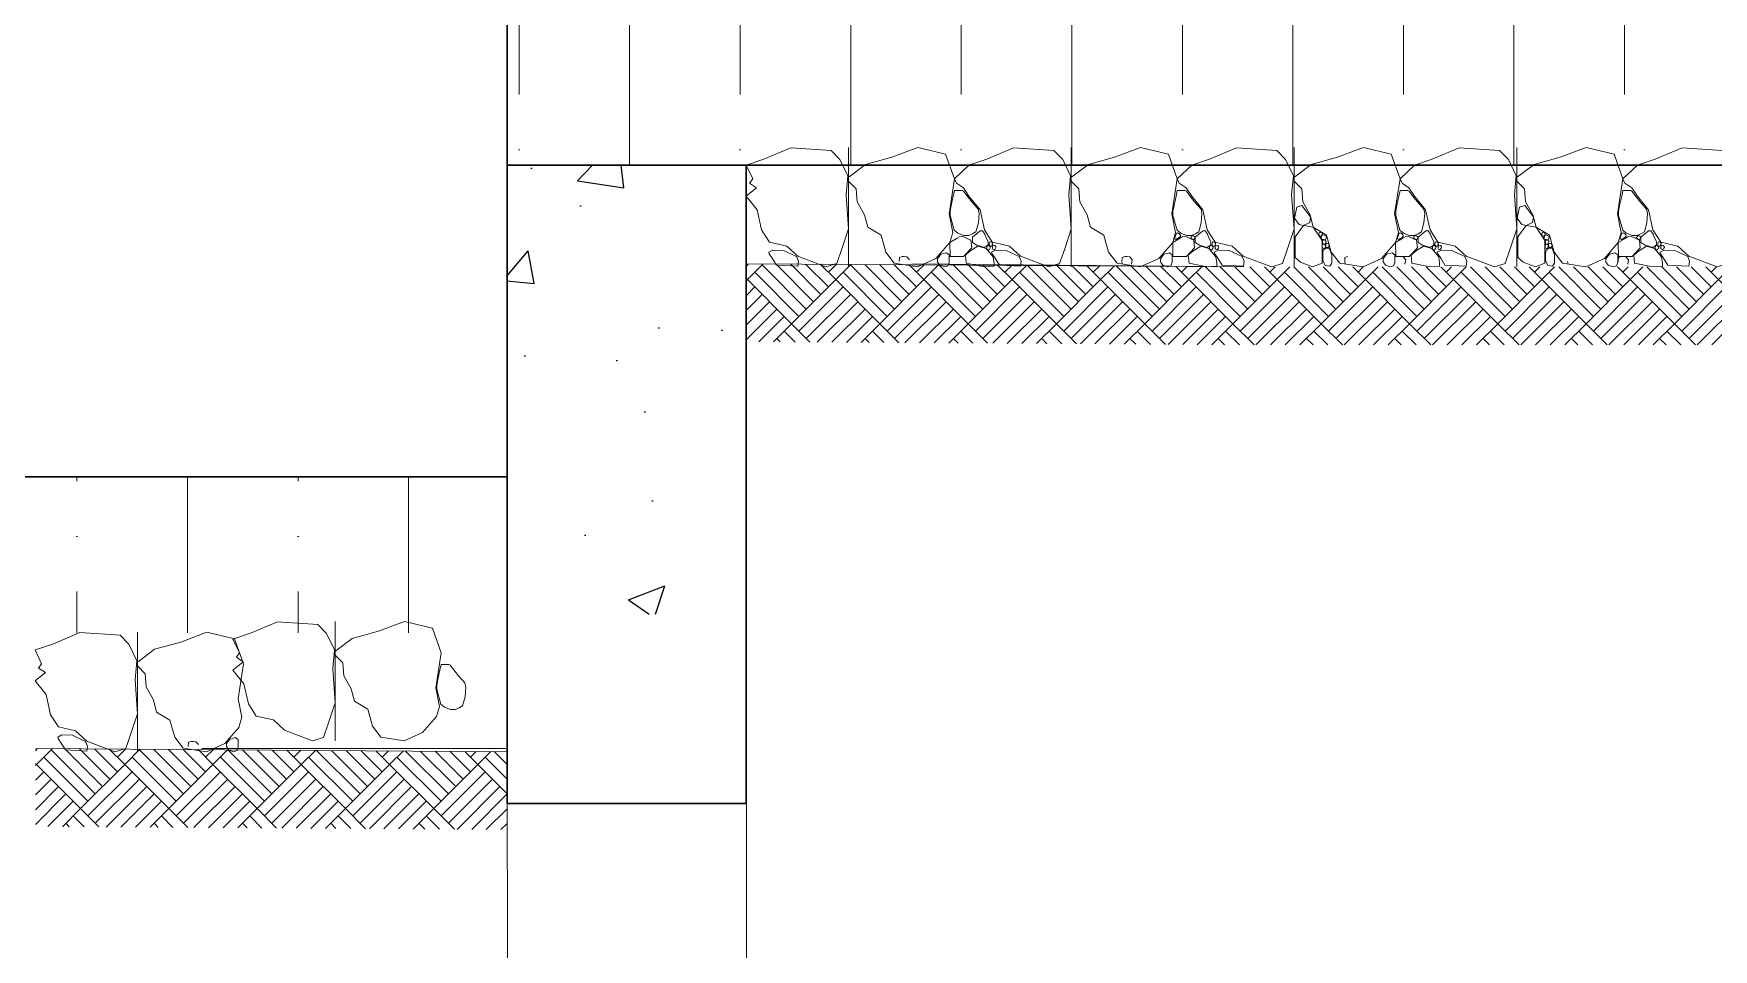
# Model space of a CAD drawing. Header units: millimetres. Extents: x -1932176 to 78768, y -1967 to 1266654.
# Drawn here: x -1855338.567 to -1855335.338, y 1151205.498 to 1151207.26 of the extents above; entities that cross this region are included whole.
import ezdxf

# ---------------------------------------------------------------- set-up
doc = ezdxf.new("R2010")
doc.units = ezdxf.units.MM
doc.linetypes.add('ACAD_ISO02W100', pattern=[15, 12, -3])
doc.layers.add('elevation back', color=90, linetype='Continuous', lineweight=5, transparency=0.3)
doc.layers.add('FURNITURE', color=160, linetype='Continuous', lineweight=9, transparency=0.1)
for name, color, linetype, lineweight in [('FOOTING', 6, 'Continuous', 30), ('GROUND HATCH', 252, 'Continuous', 5), ('HATCH', 250, 'Continuous', 13), ('section lines', 10, 'Continuous', 30)]:
    doc.layers.add(name, color=color, linetype=linetype, lineweight=lineweight)

# ---------------------------------------------------------------- blocks, each defined once
blk = doc.blocks.new('FDSXFCHGJVHKBJ')
at = {"layer": 'FOOTING', "color": 20, "linetype": 'ACAD_ISO02W100', "lineweight": 15, "ltscale": 0.02}
for p, q in [((2482.1104, 1449.4764), (2482.1078, 1450.8853)), ((2482.339, 1449.466), (2482.3378, 1450.8853))]:
    blk.add_line(p, q, dxfattribs=at)

msp = doc.modelspace()

# ---------------------------------------------------------------- hatches: boundary and pattern name
at = {"transparency": 33554582}
h = msp.add_hatch(dxfattribs=at)
h.set_pattern_fill('AR-CONC', color=256, scale=0.1)
h.set_pattern_definition([(50, (-1855419.87125, 1150986.7799), (0.7172602, -0.0627521), [0.075, -0.825]), (355, (-1855419.87125, 1150986.7799), (-0.1387513, 0.7521921), [0.06, -0.66]), (100.45144, (-1855419.8115, 1150986.7747), (0.5785088, 0.68944), [0.0637402, -0.701142]), (46.1842, (-1855419.87125, 1150986.9799), (1.0672413, -0.1655193), [0.1125, -1.2375]), (96.63564, (-1855419.7823, 1150986.9661), (0.934662, 0.9741186), [0.0956103, -1.051714]), (351.18416, (-1855419.8713, 1150986.9799), (0.934662, 0.9741186), [0.09, -0.99]), (21, (-1855419.77125, 1150986.9299), (0.596907, -0.4026189), [0.075, -0.825]), (326, (-1855419.77125, 1150986.9299), (0.2433153, 0.72515), [0.06, -0.66]), (71.45144, (-1855419.7215, 1150986.8964), (0.8402224, 0.3225312), [0.0637402, -0.701142]), (37.5, (-1855419.87125, 1150986.77993), (0.01215986, 0.33289385), [0, -0.652, 0, -0.67, 0, -0.6625]), (7.5, (-1855419.87125, 1150986.77993), (0.26306954, 0.3944117), [0, -0.382, 0, -0.637, 0, -0.2525]), (327.5, (-1855420.09425, 1150986.77993), (0.53382244, -0.02255487), [0, -0.25, 0, -0.78, 0, -1.035]), (317.5, (-1855420.19425, 1150986.77993), (0.5831862, 0.100105), [0, -0.325, 0, -0.518, 0, -0.735])])
h.paths.add_polyline_path([(-1855337.19708, 1151207.00688), (-1855337.65708, 1151207.00688), (-1855337.65696, 1151206.14329), (-1855337.19696, 1151206.14329)])
at = {"layer": 'GROUND HATCH', "ltscale": 3, "transparency": 33554687}
h = msp.add_hatch(dxfattribs=at)
h.set_pattern_fill('AR-PARQ1', color=256, scale=0.01, angle=45)
h.set_pattern_definition([(135, (-1856333.11213, 1150928.38429), (-0.169705627, 1e-17), [0.12, -0.12]), (135, (-1856333.09799, 1150928.39843), (-0.169705627, 1e-17), [0.12, -0.12]), (135, (-1856333.08384, 1150928.41258), (-0.169705627, 1e-17), [0.12, -0.12]), (135, (-1856333.0697, 1150928.42672), (-0.169705627, 1e-17), [0.12, -0.12]), (135, (-1856333.05556, 1150928.44086), (-0.169705627, 1e-17), [0.12, -0.12]), (135, (-1856333.04142, 1150928.455), (-0.169705627, 1e-17), [0.12, -0.12]), (135, (-1856333.02728, 1150928.46914), (-0.169705627, 1e-17), [0.12, -0.12]), (45, (-1856333.19698, 1150928.46914), (0.169705627, -1e-17), [0.12, -0.12]), (45, (-1856333.21112, 1150928.48329), (0.169705627, -1e-17), [0.12, -0.12]), (45, (-1856333.22527, 1150928.49743), (0.169705627, -1e-17), [0.12, -0.12]), (45, (-1856333.23941, 1150928.51157), (0.169705627, -1e-17), [0.12, -0.12]), (45, (-1856333.25355, 1150928.52571), (0.169705627, -1e-17), [0.12, -0.12]), (45, (-1856333.26769, 1150928.53985), (0.169705627, -1e-17), [0.12, -0.12]), (45, (-1856333.28183, 1150928.554), (0.169705627, -1e-17), [0.12, -0.12])])
h.paths.add_polyline_path([(-1855336.2408, 1151206.6608), (-1855335.81246, 1151206.6608), (-1855335.38413, 1151206.6608), (-1855334.95579, 1151206.6608), (-1855334.52746, 1151206.6608), (-1855333.99661, 1151206.6608), (-1855333.99661, 1151206.8108), (-1855334.52746, 1151206.8108), (-1855334.95579, 1151206.8108), (-1855335.38413, 1151206.8108), (-1855335.81246, 1151206.8108), (-1855336.2408, 1151206.8108), (-1855337.19661, 1151206.81714), (-1855337.19661, 1151206.66714)])
h = msp.add_hatch(dxfattribs=at)
h.set_pattern_fill('AR-PARQ1', color=256, scale=0.01, angle=45)
h.set_pattern_definition([(135, (-1856334.47899, 1150927.45162), (-0.169705627, 1e-17), [0.12, -0.12]), (135, (-1856334.46484, 1150927.46577), (-0.169705627, 1e-17), [0.12, -0.12]), (135, (-1856334.4507, 1150927.47991), (-0.169705627, 1e-17), [0.12, -0.12]), (135, (-1856334.43656, 1150927.49405), (-0.169705627, 1e-17), [0.12, -0.12]), (135, (-1856334.42242, 1150927.50819), (-0.169705627, 1e-17), [0.12, -0.12]), (135, (-1856334.40827, 1150927.52234), (-0.169705627, 1e-17), [0.12, -0.12]), (135, (-1856334.39413, 1150927.53648), (-0.169705627, 1e-17), [0.12, -0.12]), (45, (-1856334.56384, 1150927.53648), (0.169705627, -1e-17), [0.12, -0.12]), (45, (-1856334.57798, 1150927.55062), (0.169705627, -1e-17), [0.12, -0.12]), (45, (-1856334.59212, 1150927.56476), (0.169705627, -1e-17), [0.12, -0.12]), (45, (-1856334.60626, 1150927.5789), (0.169705627, -1e-17), [0.12, -0.12]), (45, (-1856334.62041, 1150927.59305), (0.169705627, -1e-17), [0.12, -0.12]), (45, (-1856334.63455, 1150927.60719), (0.169705627, -1e-17), [0.12, -0.12]), (45, (-1856334.64869, 1150927.62133), (0.169705627, -1e-17), [0.12, -0.12])])
h.paths.add_polyline_path([(-1855337.60765, 1151205.72814), (-1855337.17932, 1151205.72814), (-1855336.75098, 1151205.72814), (-1855336.32265, 1151205.72814), (-1855335.89431, 1151205.72814), (-1855337.65708, 1151205.72814), (-1855337.65708, 1151205.87814), (-1855335.89431, 1151205.87814), (-1855336.32265, 1151205.87814), (-1855336.75098, 1151205.87814), (-1855337.17932, 1151205.87814), (-1855337.60765, 1151205.87814), (-1855338.56346, 1151205.88447), (-1855338.56346, 1151205.73447)])
at = {"layer": 'HATCH', "transparency": 33554582}
h = msp.add_hatch(dxfattribs=at)
h.set_pattern_fill('ANSI35', color=256, scale=1.7, angle=45)
h.set_pattern_definition([(90, (-1855419.87125, 1150986.77993), (-0.425, 8e-17), []), (90, (-1855419.65875, 1150986.99243), (-0.425, 8e-17), [0.53125, -0.10625, 0, -0.10625])])
h.paths.add_polyline_path([(-1855330.07635, 1151207.30688), (-1855337.65683, 1151207.30688), (-1855337.65683, 1151207.00688), (-1855337.19708, 1151207.00688), (-1855329.87345, 1151207.00688), (-1855329.87345, 1151207.20147)])
h.paths.add_polyline_path([(-1855337.65708, 1151206.40688), (-1855341.27928, 1151206.40688), (-1855341.27928, 1151206.10688), (-1855337.65708, 1151206.10688)])
h.paths.add_polyline_path([(-1855313.98647, 1151206.40688), (-1855313.98647, 1151206.10731)])

# ---------------------------------------------------------------- linework, layer by layer
at = {"layer": 'elevation back'}
msp.add_line((-1855337.65708, 1151206.40688), (-1855337.65708, 1151206.10688), dxfattribs=at)
at = {"layer": 'GROUND HATCH'}
for p, q in [((-1855337.00027, 1151206.8108), (-1855337.00027, 1151207.0408)), ((-1855337.00027, 1151206.8108), (-1855337.00027, 1151207.0408)), ((-1855337.00027, 1151206.8108), (-1855337.00027, 1151207.0408)), ((-1855336.57193, 1151206.8108), (-1855336.57193, 1151207.0408)), ((-1855336.57193, 1151206.8108), (-1855336.57193, 1151207.0408)), ((-1855336.57193, 1151206.8108), (-1855336.57193, 1151207.0408)), ((-1855336.1436, 1151206.8108), (-1855336.1436, 1151207.0408)), ((-1855336.1436, 1151206.8108), (-1855336.1436, 1151207.0408)), ((-1855336.1436, 1151206.8108), (-1855336.1436, 1151207.0408)), ((-1855335.71526, 1151206.8108), (-1855335.71526, 1151207.0408)), ((-1855335.71526, 1151206.8108), (-1855335.71526, 1151207.0408)), ((-1855335.71526, 1151206.8108), (-1855335.71526, 1151207.0408)), ((-1855336.90295, 1151206.82109), (-1855336.90246, 1151206.82924)), ((-1855336.90246, 1151206.82924), (-1855336.8971, 1151206.8307)), ((-1855336.8971, 1151206.8307), (-1855336.89313, 1151206.83088)), ((-1855336.89313, 1151206.83088), (-1855336.88792, 1151206.83005)), ((-1855336.88792, 1151206.83005), (-1855336.88298, 1151206.82477)), ((-1855336.87661, 1151206.81714), (-1855336.2408, 1151206.8108)), ((-1855336.47461, 1151206.82109), (-1855336.47413, 1151206.82924)), ((-1855336.47373, 1151206.81609), (-1855336.47461, 1151206.82109)), ((-1855336.47413, 1151206.82924), (-1855336.46876, 1151206.8307)), ((-1855336.46876, 1151206.8307), (-1855336.46479, 1151206.83088)), ((-1855336.46479, 1151206.83088), (-1855336.45959, 1151206.83005)), ((-1855336.45959, 1151206.83005), (-1855336.45464, 1151206.82477)), ((-1855336.45464, 1151206.82477), (-1855336.45612, 1151206.81602)), ((-1855336.04628, 1151206.82109), (-1855336.04579, 1151206.82924)), ((-1855336.04539, 1151206.81609), (-1855336.04628, 1151206.82109)), ((-1855336.04579, 1151206.82924), (-1855336.04043, 1151206.8307)), ((-1855335.94322, 1151206.8307), (-1855335.93925, 1151206.83088)), ((-1855335.93925, 1151206.83088), (-1855335.93405, 1151206.83005)), ((-1855335.93405, 1151206.83005), (-1855335.92911, 1151206.82477)), ((-1855335.92911, 1151206.82477), (-1855335.93058, 1151206.81602)), ((-1855335.61706, 1151206.81609), (-1855335.61794, 1151206.82109)), ((-1855335.52074, 1151206.82109), (-1855335.52025, 1151206.82924)), ((-1855335.52025, 1151206.82924), (-1855335.51489, 1151206.8307)), ((-1855335.51489, 1151206.8307), (-1855335.51092, 1151206.83088)), ((-1855335.51092, 1151206.83088), (-1855335.50571, 1151206.83005)), ((-1855335.50571, 1151206.83005), (-1855335.50077, 1151206.82477)), ((-1855335.50077, 1151206.82477), (-1855335.50225, 1151206.81602)), ((-1855338.36712, 1151205.87814), (-1855338.36712, 1151206.10814)), ((-1855338.36712, 1151205.87814), (-1855338.36712, 1151206.10814)), ((-1855338.36712, 1151205.87814), (-1855338.36712, 1151206.10814)), ((-1855337.98707, 1151205.89905), (-1855337.98707, 1151206.12905)), ((-1855337.98707, 1151205.89905), (-1855337.98707, 1151206.12905)), ((-1855337.98707, 1151205.89905), (-1855337.98707, 1151206.12905)), ((-1855338.2698, 1151205.88842), (-1855338.26932, 1151205.89658)), ((-1855338.26932, 1151205.89658), (-1855338.26395, 1151205.89804)), ((-1855338.26395, 1151205.89804), (-1855338.25998, 1151205.89821)), ((-1855338.25998, 1151205.89821), (-1855338.25478, 1151205.89738)), ((-1855338.25478, 1151205.89738), (-1855338.24984, 1151205.8921)), ((-1855338.24346, 1151205.88447), (-1855337.65898, 1151205.88447))]:
    msp.add_line(p, q, dxfattribs=at)
for points in [[(-1855337.18447, 1151206.98031), (-1855337.19708, 1151207.00688), (-1855337.1629, 1151207.01826), (-1855337.1111, 1151207.0403), (-1855337.03375, 1151207.03512), (-1855337.01677, 1151207.01769), (-1855337.00168, 1151206.98612), (-1855337.00498, 1151206.94938), (-1855337.00027, 1151206.88416), (-1855337.013, 1151206.84601), (-1855337.0229, 1151206.81727), (-1855337.04366, 1151206.8108), (-1855337.09789, 1151206.8314), (-1855337.11911, 1151206.85119), (-1855337.15213, 1151206.85873), (-1855337.16722, 1151206.88228), (-1855337.17571, 1151206.92091), (-1855337.19693, 1151206.94729), (-1855337.17709, 1151206.9633), (-1855337.19029, 1151206.97178), (-1855337.18447, 1151206.98031), (-1855337.18447, 1151206.98031)], [(-1855336.99909, 1151206.98397), (-1855336.9673, 1151207.00804), (-1855336.9171, 1151207.02203), (-1855336.86705, 1151207.0408), (-1855336.81349, 1151207.02813), (-1855336.79645, 1151206.98031), (-1855336.807, 1151206.91303), (-1855336.7997, 1151206.87737), (-1855336.80538, 1151206.85791), (-1855336.83216, 1151206.82711), (-1855336.86772, 1151206.8108), (-1855336.91242, 1151206.81815), (-1855336.92877, 1151206.83912), (-1855336.93777, 1151206.87178), (-1855336.96339, 1151206.8871), (-1855336.96951, 1151206.91106), (-1855336.98362, 1151206.93597), (-1855336.9855, 1151206.96087), (-1855336.99967, 1151206.97533)], [(-1855336.79645, 1151206.98031), (-1855336.76874, 1151207.00688), (-1855336.73457, 1151207.01826), (-1855336.68276, 1151207.0403), (-1855336.60542, 1151207.03512), (-1855336.58844, 1151207.01769), (-1855336.57335, 1151206.98612), (-1855336.57665, 1151206.94938), (-1855336.57193, 1151206.88416), (-1855336.58466, 1151206.84601), (-1855336.59457, 1151206.81727), (-1855336.61532, 1151206.8108), (-1855336.66956, 1151206.8314), (-1855336.69078, 1151206.85119), (-1855336.72379, 1151206.85873), (-1855336.73888, 1151206.88228), (-1855336.74737, 1151206.92091), (-1855336.7686, 1151206.94729), (-1855336.77944, 1151206.9633), (-1855336.79265, 1151206.97178), (-1855336.79265, 1151206.97178), (-1855336.79645, 1151206.98031)], [(-1855336.57075, 1151206.98397), (-1855336.53896, 1151207.00804), (-1855336.48876, 1151207.02203), (-1855336.43872, 1151207.0408), (-1855336.38516, 1151207.02813), (-1855336.36812, 1151206.98031), (-1855336.37867, 1151206.91303), (-1855336.37136, 1151206.87737), (-1855336.37704, 1151206.85791), (-1855336.40382, 1151206.82711), (-1855336.43939, 1151206.8108), (-1855336.48408, 1151206.81815), (-1855336.50044, 1151206.83912), (-1855336.50943, 1151206.87178), (-1855336.53506, 1151206.8871), (-1855336.54117, 1151206.91106), (-1855336.55528, 1151206.93597), (-1855336.55716, 1151206.96087), (-1855336.57134, 1151206.97533)], [(-1855336.36812, 1151206.98031), (-1855336.34041, 1151207.00688), (-1855336.30623, 1151207.01826), (-1855336.25443, 1151207.0403), (-1855336.17708, 1151207.03512), (-1855336.1601, 1151207.01769), (-1855336.14501, 1151206.98612), (-1855336.14831, 1151206.94938), (-1855336.1436, 1151206.88416), (-1855336.15633, 1151206.84601), (-1855336.16623, 1151206.81727), (-1855336.18698, 1151206.8108), (-1855336.24122, 1151206.8314), (-1855336.26244, 1151206.85119), (-1855336.29546, 1151206.85873), (-1855336.31055, 1151206.88228), (-1855336.31904, 1151206.92091), (-1855336.34026, 1151206.94729), (-1855336.35111, 1151206.9633), (-1855336.36431, 1151206.97178), (-1855336.36431, 1151206.97178), (-1855336.36812, 1151206.98031)], [(-1855336.14242, 1151206.98397), (-1855336.11063, 1151207.00804), (-1855336.06043, 1151207.02203), (-1855336.01038, 1151207.0408), (-1855335.95682, 1151207.02813), (-1855335.93978, 1151206.98031), (-1855335.95033, 1151206.91303), (-1855335.94303, 1151206.87737), (-1855335.94871, 1151206.85791), (-1855335.97549, 1151206.82711), (-1855336.01105, 1151206.8108), (-1855336.05575, 1151206.81815), (-1855336.0721, 1151206.83912), (-1855336.0811, 1151206.87178), (-1855336.10672, 1151206.8871), (-1855336.11284, 1151206.91106), (-1855336.12695, 1151206.93597), (-1855336.12883, 1151206.96087), (-1855336.143, 1151206.97533)], [(-1855335.93978, 1151206.98031), (-1855335.91207, 1151207.00688), (-1855335.8779, 1151207.01826), (-1855335.82609, 1151207.0403), (-1855335.74875, 1151207.03512), (-1855335.73177, 1151207.01769), (-1855335.71668, 1151206.98612), (-1855335.71998, 1151206.94938), (-1855335.71526, 1151206.88416), (-1855335.72799, 1151206.84601), (-1855335.7379, 1151206.81727), (-1855335.75865, 1151206.8108), (-1855335.81289, 1151206.8314), (-1855335.83411, 1151206.85119), (-1855335.86712, 1151206.85873), (-1855335.88221, 1151206.88228), (-1855335.8907, 1151206.92091), (-1855335.91193, 1151206.94729), (-1855335.92277, 1151206.9633), (-1855335.93598, 1151206.97178), (-1855335.93598, 1151206.97178), (-1855335.93978, 1151206.98031)], [(-1855335.71408, 1151206.98397), (-1855335.68229, 1151207.00804), (-1855335.63209, 1151207.02203), (-1855335.58205, 1151207.0408), (-1855335.52849, 1151207.02813), (-1855335.51145, 1151206.98031), (-1855335.522, 1151206.91303), (-1855335.51469, 1151206.87737), (-1855335.52037, 1151206.85791), (-1855335.54715, 1151206.82711), (-1855335.58271, 1151206.8108), (-1855335.62741, 1151206.81815), (-1855335.64377, 1151206.83912), (-1855335.65276, 1151206.87178), (-1855335.67839, 1151206.8871), (-1855335.6845, 1151206.91106), (-1855335.69861, 1151206.93597), (-1855335.70049, 1151206.96087), (-1855335.71467, 1151206.97533)], [(-1855335.51145, 1151206.98031), (-1855335.48374, 1151207.00688), (-1855335.44956, 1151207.01826), (-1855335.39776, 1151207.0403), (-1855335.32041, 1151207.03512), (-1855335.30343, 1151207.01769), (-1855335.28834, 1151206.98612), (-1855335.29164, 1151206.94938), (-1855335.28693, 1151206.88416), (-1855335.29966, 1151206.84601), (-1855335.30956, 1151206.81727), (-1855335.33031, 1151206.8108), (-1855335.38455, 1151206.8314), (-1855335.40577, 1151206.85119), (-1855335.43879, 1151206.85873), (-1855335.45388, 1151206.88228), (-1855335.46237, 1151206.92091), (-1855335.48359, 1151206.94729), (-1855335.49444, 1151206.9633), (-1855335.50764, 1151206.97178), (-1855335.50764, 1151206.97178), (-1855335.51145, 1151206.98031)], [(-1855336.78154, 1151206.95793), (-1855336.79645, 1151206.95793), (-1855336.79881, 1151206.94735), (-1855336.80282, 1151206.9293), (-1855336.80491, 1151206.91826), (-1855336.80491, 1151206.90993), (-1855336.79691, 1151206.88163), (-1855336.78997, 1151206.87618), (-1855336.77883, 1151206.87152), (-1855336.76916, 1151206.87152), (-1855336.76177, 1151206.87447), (-1855336.75529, 1151206.87845), (-1855336.75063, 1151206.89582), (-1855336.74904, 1151206.91344), (-1855336.75085, 1151206.92235), (-1855336.76313, 1151206.93644), (-1855336.77048, 1151206.94486), (-1855336.77906, 1151206.9568), (-1855336.78154, 1151206.95793)], [(-1855336.35321, 1151206.95793), (-1855336.36812, 1151206.95793), (-1855336.37047, 1151206.94735), (-1855336.37449, 1151206.9293), (-1855336.37657, 1151206.91826), (-1855336.37657, 1151206.90993), (-1855336.36857, 1151206.88163), (-1855336.36164, 1151206.87618), (-1855336.35049, 1151206.87152), (-1855336.34083, 1151206.87152), (-1855336.33344, 1151206.87447), (-1855336.32696, 1151206.87845), (-1855336.3223, 1151206.89582), (-1855336.3207, 1151206.91344), (-1855336.32252, 1151206.92235), (-1855336.3348, 1151206.93644), (-1855336.34214, 1151206.94486), (-1855336.35072, 1151206.9568), (-1855336.35321, 1151206.95793)], [(-1855335.92487, 1151206.95793), (-1855335.93978, 1151206.95793), (-1855335.94214, 1151206.94735), (-1855335.94615, 1151206.9293), (-1855335.94824, 1151206.91826), (-1855335.94824, 1151206.90993), (-1855335.94024, 1151206.88163), (-1855335.9333, 1151206.87618), (-1855335.92216, 1151206.87152), (-1855335.91249, 1151206.87152), (-1855335.9051, 1151206.87447), (-1855335.89862, 1151206.87845), (-1855335.89396, 1151206.89582), (-1855335.89237, 1151206.91344), (-1855335.89418, 1151206.92235), (-1855335.90646, 1151206.93644), (-1855335.91381, 1151206.94486), (-1855335.92239, 1151206.9568), (-1855335.92487, 1151206.95793)], [(-1855335.49654, 1151206.95793), (-1855335.51145, 1151206.95793), (-1855335.5138, 1151206.94735), (-1855335.51782, 1151206.9293), (-1855335.5199, 1151206.91826), (-1855335.5199, 1151206.90993), (-1855335.5119, 1151206.88163), (-1855335.50497, 1151206.87618), (-1855335.49382, 1151206.87152), (-1855335.48416, 1151206.87152), (-1855335.47677, 1151206.87447), (-1855335.47029, 1151206.87845), (-1855335.46563, 1151206.89582), (-1855335.46403, 1151206.91344), (-1855335.46585, 1151206.92235), (-1855335.47813, 1151206.93644), (-1855335.48547, 1151206.94486), (-1855335.49405, 1151206.9568), (-1855335.49654, 1151206.95793)], [(-1855336.134, 1151206.89243), (-1855336.14286, 1151206.90459), (-1855336.13864, 1151206.92604), (-1855336.12859, 1151206.92903), (-1855336.11193, 1151206.90743), (-1855336.11368, 1151206.8961), (-1855336.12584, 1151206.8909), (-1855336.134, 1151206.89243)], [(-1855335.70566, 1151206.89243), (-1855335.71453, 1151206.90459), (-1855335.7103, 1151206.92604), (-1855335.70026, 1151206.92903), (-1855335.68359, 1151206.90743), (-1855335.68535, 1151206.8961), (-1855335.69751, 1151206.8909), (-1855335.70566, 1151206.89243)], [(-1855336.74789, 1151206.87987), (-1855336.76203, 1151206.868), (-1855336.76203, 1151206.85811), (-1855336.75355, 1151206.85275), (-1855336.73884, 1151206.84822), (-1855336.73176, 1151206.85359), (-1855336.73176, 1151206.85981), (-1855336.73572, 1151206.86715), (-1855336.73827, 1151206.87365), (-1855336.74278, 1151206.88005), (-1855336.74767, 1151206.88005)], [(-1855336.31955, 1151206.87987), (-1855336.3337, 1151206.868), (-1855336.3337, 1151206.85811), (-1855336.32521, 1151206.85275), (-1855336.3105, 1151206.84822), (-1855336.30343, 1151206.85359), (-1855336.30343, 1151206.85981), (-1855336.30739, 1151206.86715), (-1855336.30994, 1151206.87365), (-1855336.31445, 1151206.88005), (-1855336.31933, 1151206.88005)], [(-1855336.08966, 1151206.86147), (-1855336.10672, 1151206.8871), (-1855336.12584, 1151206.8909), (-1855336.14161, 1151206.86852), (-1855336.14161, 1151206.82932), (-1855336.13128, 1151206.81982), (-1855336.10817, 1151206.8108), (-1855336.08966, 1151206.81838), (-1855336.08966, 1151206.86147)], [(-1855336.09474, 1151206.87793), (-1855336.0913, 1151206.87736), (-1855336.08967, 1151206.87562), (-1855336.08921, 1151206.87358), (-1855336.09001, 1151206.87214), (-1855336.09167, 1151206.87007), (-1855336.09311, 1151206.87007), (-1855336.09504, 1151206.87048), (-1855336.09603, 1151206.87196), (-1855336.09603, 1151206.87453), (-1855336.09531, 1151206.87683), (-1855336.09474, 1151206.87793)], [(-1855335.89122, 1151206.87987), (-1855335.90536, 1151206.868), (-1855335.90536, 1151206.85811), (-1855335.89688, 1151206.85275), (-1855335.88217, 1151206.84822), (-1855335.87509, 1151206.85359), (-1855335.87509, 1151206.85981), (-1855335.87905, 1151206.86715), (-1855335.8816, 1151206.87365), (-1855335.88611, 1151206.88005), (-1855335.891, 1151206.88005)], [(-1855335.66132, 1151206.86147), (-1855335.67839, 1151206.8871), (-1855335.69751, 1151206.8909), (-1855335.71328, 1151206.86852), (-1855335.71328, 1151206.82932), (-1855335.70295, 1151206.81982), (-1855335.67983, 1151206.8108), (-1855335.66132, 1151206.81838), (-1855335.66132, 1151206.86147)], [(-1855335.66641, 1151206.87793), (-1855335.66296, 1151206.87736), (-1855335.66133, 1151206.87562), (-1855335.66088, 1151206.87358), (-1855335.66167, 1151206.87214), (-1855335.66334, 1151206.87007), (-1855335.66478, 1151206.87007), (-1855335.66671, 1151206.87048), (-1855335.66769, 1151206.87196), (-1855335.66769, 1151206.87453), (-1855335.66697, 1151206.87683), (-1855335.66641, 1151206.87793)], [(-1855335.46288, 1151206.87987), (-1855335.47703, 1151206.868), (-1855335.47703, 1151206.85811), (-1855335.46854, 1151206.85275), (-1855335.45383, 1151206.84822), (-1855335.44676, 1151206.85359), (-1855335.44676, 1151206.85981), (-1855335.45072, 1151206.86715), (-1855335.45327, 1151206.87365), (-1855335.45778, 1151206.88005), (-1855335.46266, 1151206.88005)], [(-1855336.79116, 1151206.86653), (-1855336.80538, 1151206.85791), (-1855336.80498, 1151206.83122), (-1855336.79523, 1151206.83122), (-1855336.77897, 1151206.83122), (-1855336.76323, 1151206.84787), (-1855336.76487, 1151206.86259), (-1855336.78016, 1151206.86941), (-1855336.78686, 1151206.86914), (-1855336.79116, 1151206.86653)], [(-1855336.76681, 1151206.84143), (-1855336.75135, 1151206.85108), (-1855336.73575, 1151206.84613), (-1855336.72234, 1151206.83051), (-1855336.72046, 1151206.81777), (-1855336.72046, 1151206.8126), (-1855336.73945, 1151206.8108), (-1855336.77395, 1151206.81806), (-1855336.7754, 1151206.83384), (-1855336.7754, 1151206.83384), (-1855336.76681, 1151206.84143)], [(-1855336.73316, 1151206.85193), (-1855336.72971, 1151206.85136), (-1855336.72809, 1151206.84962), (-1855336.72763, 1151206.84758), (-1855336.72843, 1151206.84614), (-1855336.73009, 1151206.84407), (-1855336.73153, 1151206.84407), (-1855336.73346, 1151206.84448), (-1855336.73444, 1151206.84596), (-1855336.73444, 1151206.84853), (-1855336.73372, 1151206.85083), (-1855336.73316, 1151206.85193)], [(-1855336.72833, 1151206.85895), (-1855336.72489, 1151206.85838), (-1855336.72326, 1151206.85664), (-1855336.72281, 1151206.8546), (-1855336.7236, 1151206.85316), (-1855336.72527, 1151206.85108), (-1855336.7267, 1151206.85108), (-1855336.72863, 1151206.8515), (-1855336.72962, 1151206.85297), (-1855336.72962, 1151206.85554), (-1855336.7289, 1151206.85785), (-1855336.72833, 1151206.85895)], [(-1855336.7223, 1151206.8525), (-1855336.71886, 1151206.85193), (-1855336.71723, 1151206.85019), (-1855336.71677, 1151206.84815), (-1855336.71757, 1151206.84672), (-1855336.71923, 1151206.84464), (-1855336.72067, 1151206.84464), (-1855336.7226, 1151206.84505), (-1855336.72359, 1151206.84653), (-1855336.72359, 1151206.8491), (-1855336.72287, 1151206.8514), (-1855336.7223, 1151206.8525)], [(-1855336.36283, 1151206.86653), (-1855336.37704, 1151206.85791), (-1855336.37665, 1151206.83122), (-1855336.36689, 1151206.83122), (-1855336.35063, 1151206.83122), (-1855336.33489, 1151206.84787), (-1855336.33653, 1151206.86259), (-1855336.35182, 1151206.86941), (-1855336.35853, 1151206.86914), (-1855336.36283, 1151206.86653)], [(-1855336.36996, 1151206.87564), (-1855336.37186, 1151206.8709), (-1855336.37316, 1151206.86764), (-1855336.37316, 1151206.86529), (-1855336.37081, 1151206.86377), (-1855336.36787, 1151206.86539), (-1855336.36433, 1151206.86733), (-1855336.36197, 1151206.87042), (-1855336.36197, 1151206.87213), (-1855336.36425, 1151206.87431), (-1855336.36615, 1151206.87613), (-1855336.36844, 1151206.87613), (-1855336.36996, 1151206.87564)], [(-1855336.33848, 1151206.84143), (-1855336.32301, 1151206.85108), (-1855336.30742, 1151206.84613), (-1855336.29401, 1151206.83051), (-1855336.29212, 1151206.81777), (-1855336.29212, 1151206.8126), (-1855336.31112, 1151206.8108), (-1855336.34562, 1151206.81806), (-1855336.34707, 1151206.83384), (-1855336.34707, 1151206.83384), (-1855336.33848, 1151206.84143)], [(-1855336.33959, 1151206.87084), (-1855336.34152, 1151206.86833), (-1855336.34241, 1151206.86651), (-1855336.34108, 1151206.86558), (-1855336.33983, 1151206.8647), (-1855336.33666, 1151206.8636), (-1855336.33498, 1151206.86498), (-1855336.33439, 1151206.86661), (-1855336.33415, 1151206.86857), (-1855336.33485, 1151206.8695), (-1855336.33679, 1151206.87089), (-1855336.33825, 1151206.87119), (-1855336.33959, 1151206.87084)], [(-1855336.30482, 1151206.85193), (-1855336.30138, 1151206.85136), (-1855336.29975, 1151206.84962), (-1855336.2993, 1151206.84758), (-1855336.30009, 1151206.84614), (-1855336.30176, 1151206.84407), (-1855336.30319, 1151206.84407), (-1855336.30512, 1151206.84448), (-1855336.30611, 1151206.84596), (-1855336.30611, 1151206.84853), (-1855336.30539, 1151206.85083), (-1855336.30482, 1151206.85193)], [(-1855336.3, 1151206.85895), (-1855336.29655, 1151206.85838), (-1855336.29492, 1151206.85664), (-1855336.29447, 1151206.8546), (-1855336.29526, 1151206.85316), (-1855336.29693, 1151206.85108), (-1855336.29837, 1151206.85108), (-1855336.3003, 1151206.8515), (-1855336.30128, 1151206.85297), (-1855336.30128, 1151206.85554), (-1855336.30056, 1151206.85785), (-1855336.3, 1151206.85895)], [(-1855336.29396, 1151206.8525), (-1855336.29052, 1151206.85193), (-1855336.28889, 1151206.85019), (-1855336.28844, 1151206.84815), (-1855336.28923, 1151206.84672), (-1855336.2909, 1151206.84464), (-1855336.29234, 1151206.84464), (-1855336.29427, 1151206.84505), (-1855336.29525, 1151206.84653), (-1855336.29525, 1151206.8491), (-1855336.29453, 1151206.8514), (-1855336.29396, 1151206.8525)], [(-1855336.09012, 1151206.87134), (-1855336.08724, 1151206.87266), (-1855336.08144, 1151206.86922), (-1855336.08236, 1151206.86436), (-1855336.08529, 1151206.86335), (-1855336.08705, 1151206.86348), (-1855336.08849, 1151206.86348), (-1855336.09042, 1151206.8639), (-1855336.0914, 1151206.86537), (-1855336.0914, 1151206.86794), (-1855336.09069, 1151206.87025), (-1855336.09012, 1151206.87134)], [(-1855336.08822, 1151206.85447), (-1855336.08478, 1151206.85391), (-1855336.08315, 1151206.85217), (-1855336.0827, 1151206.85013), (-1855336.08349, 1151206.84869), (-1855336.08516, 1151206.84661), (-1855336.0866, 1151206.84661), (-1855336.08853, 1151206.84703), (-1855336.08951, 1151206.8485), (-1855336.08951, 1151206.85107), (-1855336.08879, 1151206.85338), (-1855336.08822, 1151206.85447)], [(-1855336.08755, 1151206.86278), (-1855336.0841, 1151206.86222), (-1855336.08247, 1151206.86048), (-1855336.08202, 1151206.85844), (-1855336.08281, 1151206.857), (-1855336.08448, 1151206.85492), (-1855336.08592, 1151206.85492), (-1855336.08785, 1151206.85534), (-1855336.08883, 1151206.85681), (-1855336.08883, 1151206.85938), (-1855336.08811, 1151206.86169), (-1855336.08755, 1151206.86278)], [(-1855336.08761, 1151206.84341), (-1855336.0818, 1151206.84697), (-1855336.07589, 1151206.84697), (-1855336.07117, 1151206.83391), (-1855336.07117, 1151206.81822), (-1855336.07501, 1151206.81253), (-1855336.08411, 1151206.81373), (-1855336.08838, 1151206.82304), (-1855336.08838, 1151206.83683), (-1855336.08761, 1151206.84341)], [(-1855336.08151, 1151206.85634), (-1855336.07807, 1151206.85577), (-1855336.07644, 1151206.85403), (-1855336.07599, 1151206.85199), (-1855336.07678, 1151206.85055), (-1855336.07845, 1151206.84848), (-1855336.07989, 1151206.84848), (-1855336.08182, 1151206.84889), (-1855336.0828, 1151206.85036), (-1855336.0828, 1151206.85294), (-1855336.08208, 1151206.85524), (-1855336.08151, 1151206.85634)], [(-1855335.93449, 1151206.86653), (-1855335.94871, 1151206.85791), (-1855335.94831, 1151206.83122), (-1855335.93856, 1151206.83122), (-1855335.9223, 1151206.83122), (-1855335.90656, 1151206.84787), (-1855335.9082, 1151206.86259), (-1855335.92349, 1151206.86941), (-1855335.93019, 1151206.86914), (-1855335.93449, 1151206.86653)], [(-1855335.94162, 1151206.87564), (-1855335.94353, 1151206.8709), (-1855335.94483, 1151206.86764), (-1855335.94483, 1151206.86529), (-1855335.94248, 1151206.86377), (-1855335.93953, 1151206.86539), (-1855335.93599, 1151206.86733), (-1855335.93364, 1151206.87042), (-1855335.93364, 1151206.87213), (-1855335.93592, 1151206.87431), (-1855335.93782, 1151206.87613), (-1855335.9401, 1151206.87613), (-1855335.94162, 1151206.87564)], [(-1855335.91014, 1151206.84143), (-1855335.89468, 1151206.85108), (-1855335.87908, 1151206.84613), (-1855335.86567, 1151206.83051), (-1855335.86379, 1151206.81777), (-1855335.86379, 1151206.8126), (-1855335.88278, 1151206.8108), (-1855335.91728, 1151206.81806), (-1855335.91873, 1151206.83384), (-1855335.91873, 1151206.83384), (-1855335.91014, 1151206.84143)], [(-1855335.91125, 1151206.87084), (-1855335.91318, 1151206.86833), (-1855335.91407, 1151206.86651), (-1855335.91274, 1151206.86558), (-1855335.91149, 1151206.8647), (-1855335.90832, 1151206.8636), (-1855335.90664, 1151206.86498), (-1855335.90606, 1151206.86661), (-1855335.90582, 1151206.86857), (-1855335.90651, 1151206.8695), (-1855335.90845, 1151206.87089), (-1855335.90992, 1151206.87119), (-1855335.91125, 1151206.87084)], [(-1855335.87649, 1151206.85193), (-1855335.87304, 1151206.85136), (-1855335.87142, 1151206.84962), (-1855335.87096, 1151206.84758), (-1855335.87176, 1151206.84614), (-1855335.87342, 1151206.84407), (-1855335.87486, 1151206.84407), (-1855335.87679, 1151206.84448), (-1855335.87777, 1151206.84596), (-1855335.87777, 1151206.84853), (-1855335.87705, 1151206.85083), (-1855335.87649, 1151206.85193)], [(-1855335.87166, 1151206.85895), (-1855335.86822, 1151206.85838), (-1855335.86659, 1151206.85664), (-1855335.86614, 1151206.8546), (-1855335.86693, 1151206.85316), (-1855335.8686, 1151206.85108), (-1855335.87003, 1151206.85108), (-1855335.87196, 1151206.8515), (-1855335.87295, 1151206.85297), (-1855335.87295, 1151206.85554), (-1855335.87223, 1151206.85785), (-1855335.87166, 1151206.85895)], [(-1855335.86563, 1151206.8525), (-1855335.86219, 1151206.85193), (-1855335.86056, 1151206.85019), (-1855335.8601, 1151206.84815), (-1855335.8609, 1151206.84672), (-1855335.86256, 1151206.84464), (-1855335.864, 1151206.84464), (-1855335.86593, 1151206.84505), (-1855335.86692, 1151206.84653), (-1855335.86692, 1151206.8491), (-1855335.8662, 1151206.8514), (-1855335.86563, 1151206.8525)], [(-1855335.66178, 1151206.87134), (-1855335.6589, 1151206.87266), (-1855335.65311, 1151206.86922), (-1855335.65403, 1151206.86436), (-1855335.65695, 1151206.86335), (-1855335.65872, 1151206.86348), (-1855335.66016, 1151206.86348), (-1855335.66209, 1151206.8639), (-1855335.66307, 1151206.86537), (-1855335.66307, 1151206.86794), (-1855335.66235, 1151206.87025), (-1855335.66178, 1151206.87134)], [(-1855335.65989, 1151206.85447), (-1855335.65645, 1151206.85391), (-1855335.65482, 1151206.85217), (-1855335.65436, 1151206.85013), (-1855335.65516, 1151206.84869), (-1855335.65682, 1151206.84661), (-1855335.65826, 1151206.84661), (-1855335.66019, 1151206.84703), (-1855335.66118, 1151206.8485), (-1855335.66118, 1151206.85107), (-1855335.66046, 1151206.85338), (-1855335.65989, 1151206.85447)], [(-1855335.65921, 1151206.86278), (-1855335.65577, 1151206.86222), (-1855335.65414, 1151206.86048), (-1855335.65368, 1151206.85844), (-1855335.65448, 1151206.857), (-1855335.65614, 1151206.85492), (-1855335.65758, 1151206.85492), (-1855335.65951, 1151206.85534), (-1855335.6605, 1151206.85681), (-1855335.6605, 1151206.85938), (-1855335.65978, 1151206.86169), (-1855335.65921, 1151206.86278)], [(-1855335.65927, 1151206.84341), (-1855335.65347, 1151206.84697), (-1855335.64755, 1151206.84697), (-1855335.64284, 1151206.83391), (-1855335.64284, 1151206.81822), (-1855335.64667, 1151206.81253), (-1855335.65577, 1151206.81373), (-1855335.66005, 1151206.82304), (-1855335.66005, 1151206.83683), (-1855335.65927, 1151206.84341)], [(-1855335.65318, 1151206.85634), (-1855335.64973, 1151206.85577), (-1855335.64811, 1151206.85403), (-1855335.64765, 1151206.85199), (-1855335.64845, 1151206.85055), (-1855335.65011, 1151206.84848), (-1855335.65155, 1151206.84848), (-1855335.65348, 1151206.84889), (-1855335.65447, 1151206.85036), (-1855335.65447, 1151206.85294), (-1855335.65375, 1151206.85524), (-1855335.65318, 1151206.85634)], [(-1855335.50616, 1151206.86653), (-1855335.52037, 1151206.85791), (-1855335.51998, 1151206.83122), (-1855335.51022, 1151206.83122), (-1855335.49396, 1151206.83122), (-1855335.47822, 1151206.84787), (-1855335.47986, 1151206.86259), (-1855335.49515, 1151206.86941), (-1855335.50186, 1151206.86914), (-1855335.50616, 1151206.86653)], [(-1855335.51329, 1151206.87564), (-1855335.51519, 1151206.8709), (-1855335.51649, 1151206.86764), (-1855335.51649, 1151206.86529), (-1855335.51414, 1151206.86377), (-1855335.5112, 1151206.86539), (-1855335.50766, 1151206.86733), (-1855335.5053, 1151206.87042), (-1855335.5053, 1151206.87213), (-1855335.50758, 1151206.87431), (-1855335.50948, 1151206.87613), (-1855335.51177, 1151206.87613), (-1855335.51329, 1151206.87564)], [(-1855335.48181, 1151206.84143), (-1855335.46634, 1151206.85108), (-1855335.45075, 1151206.84613), (-1855335.43734, 1151206.83051), (-1855335.43545, 1151206.81777), (-1855335.43545, 1151206.8126), (-1855335.45445, 1151206.8108), (-1855335.48895, 1151206.81806), (-1855335.4904, 1151206.83384), (-1855335.4904, 1151206.83384), (-1855335.48181, 1151206.84143)], [(-1855335.48292, 1151206.87084), (-1855335.48485, 1151206.86833), (-1855335.48574, 1151206.86651), (-1855335.48441, 1151206.86558), (-1855335.48316, 1151206.8647), (-1855335.47999, 1151206.8636), (-1855335.47831, 1151206.86498), (-1855335.47772, 1151206.86661), (-1855335.47748, 1151206.86857), (-1855335.47818, 1151206.8695), (-1855335.48012, 1151206.87089), (-1855335.48158, 1151206.87119), (-1855335.48292, 1151206.87084)], [(-1855335.44815, 1151206.85193), (-1855335.44471, 1151206.85136), (-1855335.44308, 1151206.84962), (-1855335.44263, 1151206.84758), (-1855335.44342, 1151206.84614), (-1855335.44509, 1151206.84407), (-1855335.44652, 1151206.84407), (-1855335.44845, 1151206.84448), (-1855335.44944, 1151206.84596), (-1855335.44944, 1151206.84853), (-1855335.44872, 1151206.85083), (-1855335.44815, 1151206.85193)], [(-1855335.44333, 1151206.85895), (-1855335.43988, 1151206.85838), (-1855335.43825, 1151206.85664), (-1855335.4378, 1151206.8546), (-1855335.43859, 1151206.85316), (-1855335.44026, 1151206.85108), (-1855335.4417, 1151206.85108), (-1855335.44363, 1151206.8515), (-1855335.44461, 1151206.85297), (-1855335.44461, 1151206.85554), (-1855335.44389, 1151206.85785), (-1855335.44333, 1151206.85895)], [(-1855335.43729, 1151206.8525), (-1855335.43385, 1151206.85193), (-1855335.43222, 1151206.85019), (-1855335.43177, 1151206.84815), (-1855335.43256, 1151206.84672), (-1855335.43423, 1151206.84464), (-1855335.43567, 1151206.84464), (-1855335.4376, 1151206.84505), (-1855335.43858, 1151206.84653), (-1855335.43858, 1151206.8491), (-1855335.43786, 1151206.8514), (-1855335.43729, 1151206.8525)], [(-1855337.19661, 1151206.81714), (-1855336.2408, 1151206.8108)], [(-1855337.15369, 1151206.83938), (-1855337.14579, 1151206.84344), (-1855337.12535, 1151206.84263), (-1855337.10027, 1151206.83103), (-1855337.09653, 1151206.82194), (-1855337.09788, 1151206.8122), (-1855337.13856, 1151206.8145), (-1855337.14685, 1151206.82754), (-1855337.1525, 1151206.83644), (-1855337.15369, 1151206.83938)], [(-1855336.82244, 1151206.83548), (-1855336.81176, 1151206.83836), (-1855336.80649, 1151206.83404), (-1855336.80649, 1151206.81963), (-1855336.80904, 1151206.81322), (-1855336.81479, 1151206.81096), (-1855336.8246, 1151206.81435), (-1855336.82907, 1151206.82091), (-1855336.82907, 1151206.82668), (-1855336.82244, 1151206.83548)], [(-1855336.72535, 1151206.83938), (-1855336.71746, 1151206.84344), (-1855336.69701, 1151206.84263), (-1855336.67193, 1151206.83103), (-1855336.6682, 1151206.82194), (-1855336.66954, 1151206.8122), (-1855336.71022, 1151206.8145), (-1855336.71851, 1151206.82754), (-1855336.72416, 1151206.83644), (-1855336.72535, 1151206.83938)], [(-1855336.39411, 1151206.83548), (-1855336.38343, 1151206.83836), (-1855336.37815, 1151206.83404), (-1855336.37815, 1151206.81963), (-1855336.3807, 1151206.81322), (-1855336.38646, 1151206.81096), (-1855336.39627, 1151206.81435), (-1855336.40074, 1151206.82091), (-1855336.40074, 1151206.82668), (-1855336.39411, 1151206.83548)], [(-1855336.29702, 1151206.83938), (-1855336.28912, 1151206.84344), (-1855336.26868, 1151206.84263), (-1855336.2436, 1151206.83103), (-1855336.23986, 1151206.82194), (-1855336.24121, 1151206.8122), (-1855336.28189, 1151206.8145), (-1855336.29018, 1151206.82754), (-1855336.29583, 1151206.83644), (-1855336.29702, 1151206.83938)], [(-1855335.96577, 1151206.83548), (-1855335.95509, 1151206.83836), (-1855335.94982, 1151206.83404), (-1855335.94982, 1151206.81963), (-1855335.95237, 1151206.81322), (-1855335.95812, 1151206.81096), (-1855335.96793, 1151206.81435), (-1855335.9724, 1151206.82091), (-1855335.9724, 1151206.82668), (-1855335.96577, 1151206.83548)], [(-1855335.86868, 1151206.83938), (-1855335.86079, 1151206.84344), (-1855335.84034, 1151206.84263), (-1855335.81526, 1151206.83103), (-1855335.81152, 1151206.82194), (-1855335.81287, 1151206.8122), (-1855335.85355, 1151206.8145), (-1855335.86184, 1151206.82754), (-1855335.86749, 1151206.83644), (-1855335.86868, 1151206.83938)], [(-1855335.53744, 1151206.83548), (-1855335.52676, 1151206.83836), (-1855335.52148, 1151206.83404), (-1855335.52148, 1151206.81963), (-1855335.52403, 1151206.81322), (-1855335.52979, 1151206.81096), (-1855335.5396, 1151206.81435), (-1855335.54407, 1151206.82091), (-1855335.54407, 1151206.82668), (-1855335.53744, 1151206.83548)], [(-1855335.44035, 1151206.83938), (-1855335.43245, 1151206.84344), (-1855335.41201, 1151206.84263), (-1855335.38693, 1151206.83103), (-1855335.38319, 1151206.82194), (-1855335.38454, 1151206.8122), (-1855335.42522, 1151206.8145), (-1855335.43351, 1151206.82754), (-1855335.43916, 1151206.83644), (-1855335.44035, 1151206.83938)], [(-1855338.55133, 1151206.04764), (-1855338.56393, 1151206.07421), (-1855338.52976, 1151206.08559), (-1855338.47795, 1151206.10763), (-1855338.40061, 1151206.10245), (-1855338.38363, 1151206.08502), (-1855338.36854, 1151206.05346), (-1855338.37184, 1151206.01672), (-1855338.36712, 1151205.9515), (-1855338.37986, 1151205.91334), (-1855338.38976, 1151205.88461), (-1855338.41051, 1151205.87814), (-1855338.46475, 1151205.89874), (-1855338.48597, 1151205.91852), (-1855338.51898, 1151205.92606), (-1855338.53408, 1151205.94961), (-1855338.54256, 1151205.98824), (-1855338.56379, 1151206.01462), (-1855338.54394, 1151206.03063), (-1855338.55715, 1151206.03911), (-1855338.55133, 1151206.04764), (-1855338.55133, 1151206.04764)], [(-1855338.36595, 1151206.0513), (-1855338.33415, 1151206.07537), (-1855338.28395, 1151206.08936), (-1855338.23391, 1151206.10814), (-1855338.18035, 1151206.09546), (-1855338.16331, 1151206.04764), (-1855338.17386, 1151205.98036), (-1855338.16655, 1151205.9447), (-1855338.17223, 1151205.92525), (-1855338.19901, 1151205.89445), (-1855338.23458, 1151205.87814), (-1855338.27927, 1151205.88549), (-1855338.29563, 1151205.90645), (-1855338.30462, 1151205.93912), (-1855338.33025, 1151205.95443), (-1855338.33636, 1151205.9784), (-1855338.35047, 1151206.0033), (-1855338.35236, 1151206.0282), (-1855338.36653, 1151206.04267)], [(-1855338.17127, 1151206.06855), (-1855338.18388, 1151206.09512), (-1855338.1497, 1151206.1065), (-1855338.0979, 1151206.12854), (-1855338.02055, 1151206.12336), (-1855338.00357, 1151206.10593), (-1855337.98848, 1151206.07437), (-1855337.99178, 1151206.03762), (-1855337.98707, 1151205.9724), (-1855337.9998, 1151205.93425), (-1855338.0097, 1151205.90551), (-1855338.03046, 1151205.89905), (-1855338.08469, 1151205.91965), (-1855338.10591, 1151205.93943), (-1855338.13893, 1151205.94697), (-1855338.15402, 1151205.97052), (-1855338.16251, 1151206.00915), (-1855338.18373, 1151206.03553), (-1855338.16389, 1151206.05154), (-1855338.17709, 1151206.06002), (-1855338.17127, 1151206.06855), (-1855338.17127, 1151206.06855)], [(-1855337.98589, 1151206.07221), (-1855337.9541, 1151206.09628), (-1855337.9039, 1151206.11027), (-1855337.85385, 1151206.12905), (-1855337.80029, 1151206.11637), (-1855337.78325, 1151206.06855), (-1855337.7938, 1151206.00127), (-1855337.7865, 1151205.96561), (-1855337.79218, 1151205.94616), (-1855337.81896, 1151205.91535), (-1855337.85452, 1151205.89905), (-1855337.89922, 1151205.9064), (-1855337.91557, 1151205.92736), (-1855337.92457, 1151205.96002), (-1855337.95019, 1151205.97534), (-1855337.95631, 1151205.99931), (-1855337.97042, 1151206.02421), (-1855337.9723, 1151206.04911), (-1855337.98647, 1151206.06357)], [(-1855337.76834, 1151206.04617), (-1855337.78325, 1151206.04617), (-1855337.78561, 1151206.03559), (-1855337.78962, 1151206.01754), (-1855337.79171, 1151206.00651), (-1855337.79171, 1151205.99818), (-1855337.78371, 1151205.96987), (-1855337.77677, 1151205.96442), (-1855337.76563, 1151205.95976), (-1855337.75596, 1151205.95976), (-1855337.74857, 1151205.96272), (-1855337.74209, 1151205.96669), (-1855337.73743, 1151205.98407), (-1855337.73584, 1151206.00168), (-1855337.73766, 1151206.0106), (-1855337.74993, 1151206.02468), (-1855337.75728, 1151206.0331), (-1855337.76586, 1151206.04504), (-1855337.76834, 1151206.04617)], [(-1855338.52054, 1151205.90672), (-1855338.51265, 1151205.91078), (-1855338.49221, 1151205.90997), (-1855338.46712, 1151205.89837), (-1855338.46339, 1151205.88927), (-1855338.46474, 1151205.87954), (-1855338.50542, 1151205.88183), (-1855338.5137, 1151205.89488), (-1855338.51935, 1151205.90377), (-1855338.52054, 1151205.90672)], [(-1855338.56346, 1151205.88447), (-1855337.65708, 1151205.87814)], [(-1855338.1893, 1151205.90281), (-1855338.17862, 1151205.90569), (-1855338.17334, 1151205.90138), (-1855338.17334, 1151205.88696), (-1855338.17589, 1151205.88055), (-1855338.18165, 1151205.87829), (-1855338.19146, 1151205.88169), (-1855338.19593, 1151205.88824), (-1855338.19593, 1151205.89401), (-1855338.1893, 1151205.90281)]]:
    msp.add_lwpolyline(points, dxfattribs=at)
at = {"layer": 'section lines'}
for p, q in [((-1855337.65644, 1151205.77872), (-1855337.65683, 1151212.93294)), ((-1855337.19708, 1151207.00688), (-1855337.65708, 1151207.00688)), ((-1855337.21226, 1151207.00688), (-1855329.87345, 1151207.00688)), ((-1855337.19708, 1151207.00688), (-1855337.19708, 1151205.77872)), ((-1855337.65708, 1151206.40688), (-1855341.27928, 1151206.40688)), ((-1855337.19647, 1151205.77872), (-1855337.6567, 1151205.77872))]:
    msp.add_line(p, q, dxfattribs=at)

# ---------------------------------------------------------------- block references
at = {"layer": 'FURNITURE', "xscale": 2, "yscale": 2, "zscale": 2}
msp.add_blockref('FDSXFCHGJVHKBJ', (-1860301.87211, 1148304.09055), dxfattribs=at)

doc.saveas('drawing.dxf')
